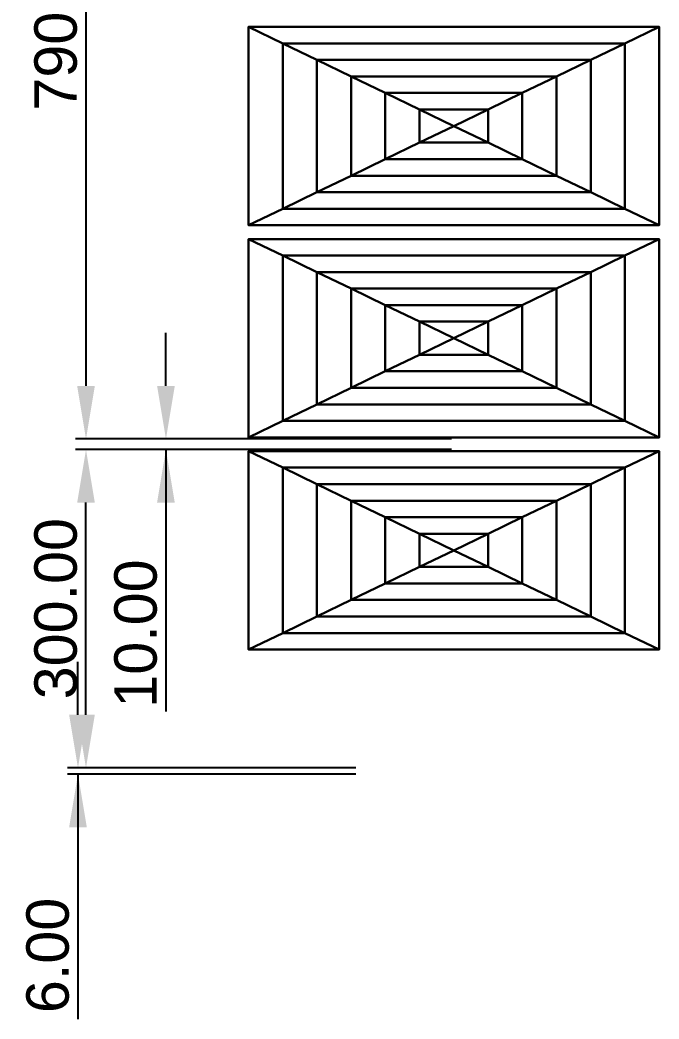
# Model space of a CAD drawing. Header units: millimetres. Extents: x -3476 to -2187, y 91 to 1832.
# Drawn here: x -3476 to -2874, y 91 to 1032 of the extents above; entities that cross this region are included whole.
import ezdxf

# ---------------------------------------------------------------- set-up
doc = ezdxf.new("R2010")
doc.units = ezdxf.units.MM
doc.layers.add('Default', color=7, linetype='Continuous')
doc.styles.add('Arial Regular', font='arial.ttf')
doc.dimstyles.new('Template Millimeter Small', dxfattribs={"dimscale": 10, "dimtxt": 4, "dimasz": 5, "dimexe": 1, "dimexo": 0.5, "dimgap": 0.8, "dimtad": 1, "dimtoh": 1, "dimzin": 1, "dimdsep": 46, "dimtxsty": 'Arial Regular', "dimcen": 2.5, "dimadec": 1, "dimazin": 1, "dimtfac": 1, "dimtdec": 4, "dimtix": 1, "dimtofl": 0, "dimtmove": 1, "dimatfit": 3, "dimldrblk": 'OPEN90', "dimfxl": 1, "dimtolj": 1, "dimtzin": 1, "dimarcsym": 0})

# ---------------------------------------------------------------- blocks, each defined once
blk = doc.blocks.new('*D6')
at = {"layer": 'Default', "color": 0, "lineweight": -2, "transparency": 16777216}
for p, q in [((-3069.21767736481, 1427.428201000615), (-3423.955673099335, 1427.428201000615)), ((-3413.955673099335, 1377.428201000615), (-3413.955673099335, 687.428201000467)), ((-3069.217677364817, 637.428201000467), (-3423.955673099335, 637.428201000467))]:
    blk.add_line(p, q, dxfattribs=at)
at = {"layer": 'Default', "color": 0, "transparency": 16777216}
for points in [[(-3405.622339766002, 1377.428201000615), (-3422.289006432669, 1377.428201000615), (-3413.955673099335, 1427.428201000615)], [(-3422.289006432669, 687.428201000467), (-3405.622339766002, 687.428201000467), (-3413.955673099335, 637.428201000467)]]:
    blk.add_solid(points, dxfattribs=at)
at = {"layer": 'Defpoints', "color": 0, "transparency": 16777216}
for p in [(-3064.21767736481, 1427.428201000615), (-3413.955673099335, 637.428201000467), (-3064.217677364817, 637.428201000467)]:
    blk.add_point(p, dxfattribs=at)
at = {"layer": 'Default', "color": 0, "transparency": 16777216, "insert": (-3442.375673099335, 1032.428201000541), "char_height": 40, "attachment_point": 5, "rotation": 90, "style": 'Arial Regular'}
blk.add_mtext('\\A1;790.00', dxfattribs=at)
blk = doc.blocks.new('*D7')
at = {"layer": 'Default', "color": 0, "lineweight": -2, "transparency": 16777216}
for p, q in [((-3069.21767736481, 627.428201000467), (-3423.955673099335, 627.428201000467)), ((-3413.955673099335, 377.4282010005191), (-3413.955673099335, 577.428201000467)), ((-3159.517792301063, 327.428201000519), (-3423.955673099335, 327.4282010005191))]:
    blk.add_line(p, q, dxfattribs=at)
at = {"layer": 'Default', "color": 0, "transparency": 16777216}
for points in [[(-3405.622339766002, 577.428201000467), (-3422.289006432669, 577.428201000467), (-3413.955673099335, 627.428201000467)], [(-3422.289006432669, 377.4282010005191), (-3405.622339766002, 377.4282010005191), (-3413.955673099335, 327.4282010005191)]]:
    blk.add_solid(points, dxfattribs=at)
at = {"layer": 'Defpoints', "color": 0, "transparency": 16777216}
for p in [(-3413.955673099335, 627.428201000467), (-3064.21767736481, 627.428201000467), (-3154.517792301063, 327.428201000519)]:
    blk.add_point(p, dxfattribs=at)
at = {"layer": 'Default', "color": 0, "transparency": 16777216, "insert": (-3442.375673099335, 477.428201000493), "char_height": 40, "attachment_point": 5, "rotation": 90, "style": 'Arial Regular'}
blk.add_mtext('\\A1;300.00', dxfattribs=at)
blk = doc.blocks.new('*D8')
at = {"layer": 'Default', "color": 0, "lineweight": -2, "transparency": 16777216}
for p, q in [((-3421.520890490639, 377.4282010005191), (-3421.520890490639, 427.4282010005191)), ((-3159.517792301063, 327.428201000519), (-3431.520890490639, 327.4282010005191)), ((-3159.517792301063, 321.428201000519), (-3431.520890490639, 321.4282010005191)), ((-3421.520890490639, 321.4282010005191), (-3421.520890490639, 90.5716951878785)), ((-3421.520890490639, 271.4282010005191), (-3421.520890490639, 221.4282010005191))]:
    blk.add_line(p, q, dxfattribs=at)
at = {"layer": 'Default', "color": 0, "transparency": 16777216}
for points in [[(-3429.854223823973, 377.4282010005191), (-3413.187557157306, 377.4282010005191), (-3421.520890490639, 327.4282010005191)], [(-3413.187557157306, 271.4282010005191), (-3429.854223823973, 271.4282010005191), (-3421.520890490639, 321.4282010005191)]]:
    blk.add_solid(points, dxfattribs=at)
at = {"layer": 'Defpoints', "color": 0, "transparency": 16777216}
for p in [(-3421.520890490639, 321.4282010005191), (-3154.517792301063, 327.428201000519), (-3154.517792301063, 321.428201000519)]:
    blk.add_point(p, dxfattribs=at)
at = {"layer": 'Default', "color": 0, "transparency": 16777216, "insert": (-3449.94089049064, 150.5116951878786), "char_height": 40, "attachment_point": 5, "rotation": 90, "style": 'Arial Regular'}
blk.add_mtext('\\A1;6.00', dxfattribs=at)
blk = doc.blocks.new('*D9')
at = {"layer": 'Default', "color": 0, "lineweight": -2, "transparency": 16777216}
for p, q in [((-3338.597722260369, 687.4282010004663), (-3338.597722260369, 737.4282010004663)), ((-3069.217677364803, 637.4282010004663), (-3348.597722260369, 637.4282010004663)), ((-3069.217677364817, 627.4282010004665), (-3348.597722260369, 627.4282010004665)), ((-3338.597722260369, 627.4282010004665), (-3338.597722260369, 380.5082010004664)), ((-3338.597722260369, 577.4282010004665), (-3338.597722260369, 527.4282010004665))]:
    blk.add_line(p, q, dxfattribs=at)
at = {"layer": 'Default', "color": 0, "transparency": 16777216}
for points in [[(-3346.931055593702, 687.4282010004663), (-3330.264388927035, 687.4282010004663), (-3338.597722260369, 637.4282010004663)], [(-3330.264388927035, 577.4282010004665), (-3346.931055593702, 577.4282010004665), (-3338.597722260369, 627.4282010004665)]]:
    blk.add_solid(points, dxfattribs=at)
at = {"layer": 'Defpoints', "color": 0, "transparency": 16777216}
for p in [(-3064.217677364803, 637.4282010004663), (-3338.597722260369, 627.4282010004665), (-3064.217677364817, 627.4282010004665)]:
    blk.add_point(p, dxfattribs=at)
at = {"layer": 'Default', "color": 0, "transparency": 16777216, "insert": (-3367.017722260369, 453.9682010004665), "char_height": 40, "attachment_point": 5, "rotation": 90, "style": 'Arial Regular'}
blk.add_mtext('\\A1;10.00', dxfattribs=at)

msp = doc.modelspace()

# ---------------------------------------------------------------- dimensions: what is measured, and where the dimension line sits
at = {"layer": 'Default'}
for base, p1, p2, picture, middle in [((-3413.955673099335, 637.428201000467, 714.2167910606171), (-3064.21767736481, 1427.428201000615, 714.2167910606171), (-3064.217677364817, 637.428201000467, 714.2167910606171), '*D6', (-3442.375673099335, 1032.428201000541, 714.2167910606171)), ((-3413.955673099335, 627.428201000467, 706.5882285089019), (-3154.517792301063, 327.428201000519, 706.5882285089019), (-3064.21767736481, 627.428201000467, 706.5882285089019), '*D7', (-3442.375673099335, 477.428201000493, 706.5882285089019))]:
    dim = msp.add_linear_dim(base=base, p1=p1, p2=p2, angle=90, dimstyle='Template Millimeter Small', override={"dimscale": 10, "dimtxt": 4, "dimasz": 5, "dimexe": 1, "dimexo": 0.5, "dimgap": 0.8, "dimtad": 1, "dimtih": 0, "dimtoh": 0, "dimdec": 2, "dimzin": 1, "dimtxsty": 'Arial Regular', "dimsah": 0, "dimcen": 2.5, "dimadec": 1, "dimazin": 1, "dimtix": 0, "dimtmove": 0, "dimtzin": 1}, dxfattribs=at)
    dim.commit()
    dim.dimension.update_dxf_attribs({"geometry": picture, "text_midpoint": middle})
for base, p1, p2, picture, middle in [((-3338.597722260369, 627.4282010004665, 714.2167910606627), (-3064.217677364803, 637.4282010004663, 714.2167910606627), (-3064.217677364817, 627.4282010004665, 714.2167910606627), '*D9', (-3338.597722260369, 453.9682010004665, 714.2167910606627)), ((-3421.520890490639, 321.4282010005191, 706.5882285089019), (-3154.517792301063, 327.428201000519, 706.5882285089019), (-3154.517792301063, 321.428201000519, 706.5882285089019), '*D8', (-3421.520890490639, 150.5116951878786, 706.5882285089019))]:
    dim = msp.add_linear_dim(base=base, p1=p1, p2=p2, angle=90, dimstyle='Template Millimeter Small', override={"dimscale": 10, "dimtxt": 4, "dimasz": 5, "dimexe": 1, "dimexo": 0.5, "dimgap": 0.8, "dimtad": 1, "dimtih": 0, "dimtoh": 0, "dimdec": 2, "dimzin": 1, "dimtxsty": 'Arial Regular', "dimsah": 0, "dimcen": 2.5, "dimadec": 1, "dimazin": 1, "dimtix": 0, "dimtmove": 0, "dimtzin": 1}, dxfattribs=at)
    dim.commit()
    dim.dimension.update_dxf_attribs({"geometry": picture, "text_midpoint": middle, "dimtype": 160})

# ---------------------------------------------------------------- meshes
mesh = msp.add_polyface(dxfattribs=at)
corners = [(-3067.189849352493, 932.4277010732385, 691.6422596857833), (-3099.471171510144, 948.0285000973381, 691.7023828261176), (-3131.747972427336, 963.62711411292, 692.3054322216219), (-3164.012850146391, 979.2199659290163, 693.4512695764813), (-3196.258405443958, 994.803479676104, 695.139632118701), (-3228.477243527857, 1010.374081626114, 697.3701326603284), (-3260.661975732888, 1025.928201012026, 700.1422596863003), (-3067.189849351897, 932.4277010729402, 691.6422596857833), (-3034.90852719461, 948.0285000968615, 691.7023828261104), (-3002.631726277788, 963.6271141122579, 692.3054322215853), (-2970.366848559104, 979.219965928176, 693.4512695764008), (-2938.121293261895, 994.8034796750853, 695.1396321185696), (-2905.902455178359, 1010.374081624916, 697.3701326601388), (-2873.717722973699, 1025.92820101064, 700.1422596860305)]
mesh.append_faces([[corners[k] for k in face] for face in [(0, 7, 8, 1), (1, 8, 9, 2), (2, 9, 10, 3), (3, 10, 11, 4), (4, 11, 12, 5), (5, 12, 13, 6)]])
mesh = msp.add_polyface(dxfattribs=at)
corners = [(-3067.189849352493, 932.4277010732385, 691.6422596857833), (-3099.471171510144, 948.0285000973381, 691.7023828261176), (-3131.747972427336, 963.62711411292, 692.3054322216219), (-3164.012850146391, 979.2199659290163, 693.4512695764813), (-3196.258405443958, 994.803479676104, 695.139632118701), (-3228.477243527857, 1010.374081626114, 697.3701326603284), (-3260.661975732888, 1025.928201012026, 700.1422596863003), (-3067.189849350136, 932.428700939161, 691.6422596857979), (-3099.471171508107, 916.8279019149122, 691.7023828260958), (-3131.747972425619, 901.2292878991811, 692.305432221578), (-3164.012850144994, 885.6364360829357, 693.4512695764231), (-3196.258405442888, 870.0529223356989, 695.1396321186355), (-3228.477243527101, 854.4823203855431, 697.3701326602775), (-3260.661975732437, 838.9282009994895, 700.1422596862565)]
mesh.append_faces([[corners[k] for k in face] for face in [(0, 7, 8, 1), (1, 8, 9, 2), (2, 9, 10, 3), (3, 10, 11, 4), (4, 11, 12, 5), (5, 12, 13, 6)]])
mesh = msp.add_polyface(dxfattribs=at)
corners = [(-3067.189803739748, 932.4287009394229, 721.642259685739), (-3099.471125897428, 916.8279019153197, 721.5821365454483), (-3131.747926814642, 901.2292878997268, 720.9790871499952), (-3164.012804533719, 885.6364360836196, 719.8332497951797), (-3196.258359831321, 870.0529223365211, 718.1448872530109), (-3228.47719791525, 854.4823203865035, 715.9143867114199), (-3260.661930120303, 838.9282010005882, 713.1422596854991), (-3067.189803741989, 932.4277010729402, 721.6422596857535), (-3099.471125899276, 948.0285000968652, 721.5821365454265), (-3131.747926816097, 963.6271141122652, 720.9790871499515), (-3164.012804534781, 979.2199659281869, 719.8332497951358), (-3196.258359831976, 994.8034796750999, 718.144887252967), (-3228.477197915519, 1010.374081624936, 715.9143867113978), (-3260.661930120172, 1025.928201010665, 713.1422596855061)]
mesh.append_faces([[corners[k] for k in face] for face in [(0, 7, 8, 1), (1, 8, 9, 2), (2, 9, 10, 3), (3, 10, 11, 4), (4, 11, 12, 5), (5, 12, 13, 6)]])
mesh = msp.add_polyface(dxfattribs=at)
corners = [(-3067.189803741392, 932.4277010732385, 721.6422596857535), (-3034.908481583741, 948.0285000973345, 721.5821365454192), (-3002.631680666542, 963.6271141129127, 720.9790871499151), (-2970.366802947494, 979.2199659290054, 719.8332497950557), (-2938.12124764992, 994.8034796760894, 718.144887252836), (-2905.902409566013, 1010.374081626094, 715.9143867112086), (-2873.71767736099, 1025.928201012, 713.1422596852369), (-3067.189803741989, 932.4277010729402, 721.6422596857535), (-3099.471125899276, 948.0285000968652, 721.5821365454265), (-3131.747926816097, 963.6271141122652, 720.9790871499515), (-3164.012804534781, 979.2199659281869, 719.8332497951358), (-3196.258359831976, 994.8034796750999, 718.144887252967), (-3228.477197915519, 1010.374081624936, 715.9143867113978), (-3260.661930120172, 1025.928201010665, 713.1422596855061)]
mesh.append_faces([[corners[k] for k in face] for face in [(0, 7, 8, 1), (1, 8, 9, 2), (2, 9, 10, 3), (3, 10, 11, 4), (4, 11, 12, 5), (5, 12, 13, 6)]])
mesh = msp.add_polyface(dxfattribs=at)
corners = [(-3067.189849354138, 932.4287009394229, 691.6422596857979), (-3034.908527196458, 916.827901915316, 691.7023828260885), (-3002.631726279251, 901.2292878997196, 692.3054322215414), (-2970.366848560167, 885.6364360836087, 693.4512695763572), (-2938.121293262564, 870.0529223365065, 695.1396321185259), (-2905.902455178642, 854.4823203864835, 697.370132660117), (-2873.71772297359, 838.9282010005627, 700.1422596860375), (-3067.189849351897, 932.4277010729402, 691.6422596857833), (-3034.90852719461, 948.0285000968615, 691.7023828261104), (-3002.631726277788, 963.6271141122579, 692.3054322215853), (-2970.366848559104, 979.219965928176, 693.4512695764008), (-2938.121293261895, 994.8034796750853, 695.1396321185696), (-2905.902455178359, 1010.374081624916, 697.3701326601388), (-2873.717722973699, 1025.92820101064, 700.1422596860305)]
mesh.append_faces([[corners[k] for k in face] for face in [(0, 7, 8, 1), (1, 8, 9, 2), (2, 9, 10, 3), (3, 10, 11, 4), (4, 11, 12, 5), (5, 12, 13, 6)]])
mesh = msp.add_polyface(dxfattribs=at)
corners = [(-3067.189803741392, 932.4277010732385, 721.6422596857535), (-3034.908481583741, 948.0285000973345, 721.5821365454192), (-3002.631680666542, 963.6271141129127, 720.9790871499151), (-2970.366802947494, 979.2199659290054, 719.8332497950557), (-2938.12124764992, 994.8034796760894, 718.144887252836), (-2905.902409566013, 1010.374081626094, 715.9143867112086), (-2873.71767736099, 1025.928201012, 713.1422596852369), (-3067.18980374375, 932.428700939161, 721.642259685739), (-3034.908481585779, 916.8279019149086, 721.582136545441), (-3002.631680668273, 901.2292878991739, 720.979087149959), (-2970.366802948891, 885.6364360829248, 719.8332497951142), (-2938.121247651012, 870.0529223356843, 718.1448872529018), (-2905.902409566792, 854.482320385523, 715.9143867112598), (-2873.717677361463, 838.928200999464, 713.1422596852808)]
mesh.append_faces([[corners[k] for k in face] for face in [(0, 7, 8, 1), (1, 8, 9, 2), (2, 9, 10, 3), (3, 10, 11, 4), (4, 11, 12, 5), (5, 12, 13, 6)]])
mesh = msp.add_polyface(dxfattribs=at)
corners = [(-3067.189849350136, 932.428700939161, 691.6422596857979), (-3099.471171508107, 916.8279019149122, 691.7023828260958), (-3131.747972425619, 901.2292878991811, 692.305432221578), (-3164.012850144994, 885.6364360829357, 693.4512695764231), (-3196.258405442888, 870.0529223356989, 695.1396321186355), (-3228.477243527101, 854.4823203855431, 697.3701326602775), (-3260.661975732437, 838.9282009994895, 700.1422596862565), (-3067.189849354138, 932.4287009394229, 691.6422596857979), (-3034.908527196458, 916.827901915316, 691.7023828260885), (-3002.631726279251, 901.2292878997196, 692.3054322215414), (-2970.366848560167, 885.6364360836087, 693.4512695763572), (-2938.121293262564, 870.0529223365065, 695.1396321185259), (-2905.902455178642, 854.4823203864835, 697.370132660117), (-2873.71772297359, 838.9282010005627, 700.1422596860375)]
mesh.append_faces([[corners[k] for k in face] for face in [(0, 7, 8, 1), (1, 8, 9, 2), (2, 9, 10, 3), (3, 10, 11, 4), (4, 11, 12, 5), (5, 12, 13, 6)]])
mesh = msp.add_polyface(dxfattribs=at)
corners = [(-3067.18980374375, 932.428700939161, 721.642259685739), (-3034.908481585779, 916.8279019149086, 721.582136545441), (-3002.631680668273, 901.2292878991739, 720.979087149959), (-2970.366802948891, 885.6364360829248, 719.8332497951142), (-2938.121247651012, 870.0529223356843, 718.1448872529018), (-2905.902409566792, 854.482320385523, 715.9143867112598), (-2873.717677361463, 838.928200999464, 713.1422596852808), (-3067.189803739748, 932.4287009394229, 721.642259685739), (-3099.471125897428, 916.8279019153197, 721.5821365454483), (-3131.747926814642, 901.2292878997268, 720.9790871499952), (-3164.012804533719, 885.6364360836196, 719.8332497951797), (-3196.258359831321, 870.0529223365211, 718.1448872530109), (-3228.47719791525, 854.4823203865035, 715.9143867114199), (-3260.661930120303, 838.9282010005882, 713.1422596854991)]
mesh.append_faces([[corners[k] for k in face] for face in [(0, 7, 8, 1), (1, 8, 9, 2), (2, 9, 10, 3), (3, 10, 11, 4), (4, 11, 12, 5), (5, 12, 13, 6)]])
mesh = msp.add_polyface(dxfattribs=at)
corners = [(-3067.189849352508, 732.4277010725473, 691.6422596857833), (-3099.471171510158, 748.0285000966469, 691.7023828261179), (-3131.747972427343, 763.6271141122288, 692.3054322216219), (-3164.012850146406, 779.2199659283251, 693.4512695764813), (-3196.258405443965, 794.8034796754127, 695.139632118701), (-3228.477243527872, 810.3740816254231, 697.3701326603284), (-3260.661975732895, 825.9282010113347, 700.1422596863003), (-3067.189849351911, 732.427701072249, 691.6422596857833), (-3034.908527194624, 748.0285000961703, 691.7023828261104), (-3002.631726277803, 763.6271141115667, 692.3054322215851), (-2970.366848559112, 779.2199659274847, 693.4512695764008), (-2938.121293261909, 794.8034796743941, 695.1396321185696), (-2905.902455178366, 810.3740816242243, 697.3701326601388), (-2873.717722973714, 825.9282010099487, 700.1422596860305)]
mesh.append_faces([[corners[k] for k in face] for face in [(0, 7, 8, 1), (1, 8, 9, 2), (2, 9, 10, 3), (3, 10, 11, 4), (4, 11, 12, 5), (5, 12, 13, 6)]])
mesh = msp.add_polyface(dxfattribs=at)
corners = [(-3067.189849352508, 732.4277010725473, 691.6422596857833), (-3099.471171510158, 748.0285000966469, 691.7023828261179), (-3131.747972427343, 763.6271141122288, 692.3054322216219), (-3164.012850146406, 779.2199659283251, 693.4512695764813), (-3196.258405443965, 794.8034796754127, 695.139632118701), (-3228.477243527872, 810.3740816254231, 697.3701326603284), (-3260.661975732895, 825.9282010113347, 700.1422596863003), (-3067.18984935015, 732.4287009384698, 691.6422596857979), (-3099.471171508121, 716.827901914221, 691.7023828260958), (-3131.747972425626, 701.2292878984899, 692.305432221578), (-3164.012850145009, 685.6364360822445, 693.4512695764231), (-3196.258405442895, 670.0529223350077, 695.1396321186355), (-3228.477243527115, 654.4823203848518, 697.3701326602775), (-3260.661975732452, 638.9282009987983, 700.1422596862565)]
mesh.append_faces([[corners[k] for k in face] for face in [(0, 7, 8, 1), (1, 8, 9, 2), (2, 9, 10, 3), (3, 10, 11, 4), (4, 11, 12, 5), (5, 12, 13, 6)]])
mesh = msp.add_polyface(dxfattribs=at)
corners = [(-3067.189803739762, 732.4287009387317, 721.6422596857392), (-3099.471125897442, 716.8279019146285, 721.5821365454485), (-3131.747926814656, 701.2292878990356, 720.9790871499954), (-3164.012804533733, 685.6364360829284, 719.8332497951797), (-3196.258359831336, 670.0529223358299, 718.1448872530109), (-3228.477197915257, 654.4823203858123, 715.9143867114199), (-3260.661930120317, 638.928200999897, 713.1422596854991), (-3067.189803741996, 732.427701072249, 721.6422596857537), (-3099.471125899283, 748.028500096174, 721.5821365454267), (-3131.747926816097, 763.627114111574, 720.9790871499517), (-3164.012804534796, 779.2199659274957, 719.833249795136), (-3196.258359831991, 794.8034796744087, 718.1448872529672), (-3228.477197915534, 810.3740816242444, 715.914386711398), (-3260.661930120186, 825.9282010099741, 713.1422596855064)]
mesh.append_faces([[corners[k] for k in face] for face in [(0, 7, 8, 1), (1, 8, 9, 2), (2, 9, 10, 3), (3, 10, 11, 4), (4, 11, 12, 5), (5, 12, 13, 6)]])
mesh = msp.add_polyface(dxfattribs=at)
corners = [(-3067.189803741399, 732.4277010725473, 721.6422596857537), (-3034.908481583749, 748.0285000966433, 721.5821365454194), (-3002.631680666556, 763.6271141122215, 720.9790871499154), (-2970.366802947508, 779.2199659283142, 719.833249795056), (-2938.121247649935, 794.8034796753982, 718.1448872528363), (-2905.902409566028, 810.374081625403, 715.9143867112089), (-2873.717677360997, 825.9282010113093, 713.1422596852371), (-3067.189803741996, 732.427701072249, 721.6422596857537), (-3099.471125899283, 748.028500096174, 721.5821365454267), (-3131.747926816097, 763.627114111574, 720.9790871499517), (-3164.012804534796, 779.2199659274957, 719.833249795136), (-3196.258359831991, 794.8034796744087, 718.1448872529672), (-3228.477197915534, 810.3740816242444, 715.914386711398), (-3260.661930120186, 825.9282010099741, 713.1422596855064)]
mesh.append_faces([[corners[k] for k in face] for face in [(0, 7, 8, 1), (1, 8, 9, 2), (2, 9, 10, 3), (3, 10, 11, 4), (4, 11, 12, 5), (5, 12, 13, 6)]])
mesh = msp.add_polyface(dxfattribs=at)
corners = [(-3067.189849354152, 732.4287009387317, 691.6422596857979), (-3034.908527196472, 716.8279019146248, 691.7023828260885), (-3002.631726279258, 701.2292878990283, 692.3054322215414), (-2970.366848560181, 685.6364360829175, 693.4512695763572), (-2938.121293262579, 670.0529223358153, 695.1396321185259), (-2905.902455178657, 654.4823203857923, 697.370132660117), (-2873.717722973597, 638.9282009998715, 700.1422596860377), (-3067.189849351911, 732.427701072249, 691.6422596857833), (-3034.908527194624, 748.0285000961703, 691.7023828261104), (-3002.631726277803, 763.6271141115667, 692.3054322215851), (-2970.366848559112, 779.2199659274847, 693.4512695764008), (-2938.121293261909, 794.8034796743941, 695.1396321185696), (-2905.902455178366, 810.3740816242243, 697.3701326601388), (-2873.717722973714, 825.9282010099487, 700.1422596860305)]
mesh.append_faces([[corners[k] for k in face] for face in [(0, 7, 8, 1), (1, 8, 9, 2), (2, 9, 10, 3), (3, 10, 11, 4), (4, 11, 12, 5), (5, 12, 13, 6)]])
mesh = msp.add_polyface(dxfattribs=at)
corners = [(-3067.189803741399, 732.4277010725473, 721.6422596857537), (-3034.908481583749, 748.0285000966433, 721.5821365454194), (-3002.631680666556, 763.6271141122215, 720.9790871499154), (-2970.366802947508, 779.2199659283142, 719.833249795056), (-2938.121247649935, 794.8034796753982, 718.1448872528363), (-2905.902409566028, 810.374081625403, 715.9143867112089), (-2873.717677360997, 825.9282010113093, 713.1422596852371), (-3067.189803743757, 732.4287009384698, 721.6422596857392), (-3034.908481585793, 716.8279019142174, 721.5821365454412), (-3002.631680668288, 701.2292878984827, 720.979087149959), (-2970.366802948905, 685.6364360822336, 719.8332497951142), (-2938.121247651026, 670.0529223349931, 718.1448872529018), (-2905.902409566799, 654.4823203848318, 715.91438671126), (-2873.71767736147, 638.9282009987728, 713.142259685281)]
mesh.append_faces([[corners[k] for k in face] for face in [(0, 7, 8, 1), (1, 8, 9, 2), (2, 9, 10, 3), (3, 10, 11, 4), (4, 11, 12, 5), (5, 12, 13, 6)]])
mesh = msp.add_polyface(dxfattribs=at)
corners = [(-3067.18984935015, 732.4287009384698, 691.6422596857979), (-3099.471171508121, 716.827901914221, 691.7023828260958), (-3131.747972425626, 701.2292878984899, 692.305432221578), (-3164.012850145009, 685.6364360822445, 693.4512695764231), (-3196.258405442895, 670.0529223350077, 695.1396321186355), (-3228.477243527115, 654.4823203848518, 697.3701326602775), (-3260.661975732452, 638.9282009987983, 700.1422596862565), (-3067.189849354152, 732.4287009387317, 691.6422596857979), (-3034.908527196472, 716.8279019146248, 691.7023828260885), (-3002.631726279258, 701.2292878990283, 692.3054322215414), (-2970.366848560181, 685.6364360829175, 693.4512695763572), (-2938.121293262579, 670.0529223358153, 695.1396321185259), (-2905.902455178657, 654.4823203857923, 697.370132660117), (-2873.717722973597, 638.9282009998715, 700.1422596860377)]
mesh.append_faces([[corners[k] for k in face] for face in [(0, 7, 8, 1), (1, 8, 9, 2), (2, 9, 10, 3), (3, 10, 11, 4), (4, 11, 12, 5), (5, 12, 13, 6)]])
mesh = msp.add_polyface(dxfattribs=at)
corners = [(-3067.189803743757, 732.4287009384698, 721.6422596857392), (-3034.908481585793, 716.8279019142174, 721.5821365454412), (-3002.631680668288, 701.2292878984827, 720.979087149959), (-2970.366802948905, 685.6364360822336, 719.8332497951142), (-2938.121247651026, 670.0529223349931, 718.1448872529018), (-2905.902409566799, 654.4823203848318, 715.91438671126), (-2873.71767736147, 638.9282009987728, 713.142259685281), (-3067.189803739762, 732.4287009387317, 721.6422596857392), (-3099.471125897442, 716.8279019146285, 721.5821365454485), (-3131.747926814656, 701.2292878990356, 720.9790871499954), (-3164.012804533733, 685.6364360829284, 719.8332497951797), (-3196.258359831336, 670.0529223358299, 718.1448872530109), (-3228.477197915257, 654.4823203858123, 715.9143867114199), (-3260.661930120317, 638.928200999897, 713.1422596854991)]
mesh.append_faces([[corners[k] for k in face] for face in [(0, 7, 8, 1), (1, 8, 9, 2), (2, 9, 10, 3), (3, 10, 11, 4), (4, 11, 12, 5), (5, 12, 13, 6)]])
mesh = msp.add_polyface(dxfattribs=at)
corners = [(-3067.189849352522, 532.4277010725473, 691.6422596857833), (-3099.471171510173, 548.0285000966469, 691.7023828261179), (-3131.747972427358, 563.6271141122288, 692.3054322216219), (-3164.012850146421, 579.2199659283251, 693.4512695764813), (-3196.258405443987, 594.8034796754127, 695.139632118701), (-3228.477243527886, 610.3740816254231, 697.3701326603286), (-3260.661975732917, 625.9282010113347, 700.1422596863001), (-3067.189849351926, 532.427701072249, 691.6422596857833), (-3034.908527194639, 548.0285000961703, 691.7023828261104), (-3002.631726277818, 563.6271141115667, 692.3054322215853), (-2970.366848559133, 579.2199659274847, 693.4512695764008), (-2938.121293261924, 594.8034796743941, 695.1396321185696), (-2905.902455178388, 610.3740816242243, 697.3701326601388), (-2873.717722973728, 625.9282010099487, 700.1422596860305)]
mesh.append_faces([[corners[k] for k in face] for face in [(0, 7, 8, 1), (1, 8, 9, 2), (2, 9, 10, 3), (3, 10, 11, 4), (4, 11, 12, 5), (5, 12, 13, 6)]])
mesh = msp.add_polyface(dxfattribs=at)
corners = [(-3067.189849352522, 532.4277010725473, 691.6422596857833), (-3099.471171510173, 548.0285000966469, 691.7023828261179), (-3131.747972427358, 563.6271141122288, 692.3054322216219), (-3164.012850146421, 579.2199659283251, 693.4512695764813), (-3196.258405443987, 594.8034796754127, 695.139632118701), (-3228.477243527886, 610.3740816254231, 697.3701326603286), (-3260.661975732917, 625.9282010113347, 700.1422596863001), (-3067.189849350165, 532.4287009384698, 691.6422596857979), (-3099.471171508136, 516.827901914221, 691.7023828260958), (-3131.747972425641, 501.2292878984899, 692.3054322215783), (-3164.012850145024, 485.6364360822445, 693.4512695764231), (-3196.25840544291, 470.0529223350077, 695.1396321186355), (-3228.47724352713, 454.4823203848518, 697.3701326602775), (-3260.661975732466, 438.9282009987983, 700.1422596862565)]
mesh.append_faces([[corners[k] for k in face] for face in [(0, 7, 8, 1), (1, 8, 9, 2), (2, 9, 10, 3), (3, 10, 11, 4), (4, 11, 12, 5), (5, 12, 13, 6)]])
mesh = msp.add_polyface(dxfattribs=at)
corners = [(-3067.189803739777, 532.4287009387317, 721.6422596857392), (-3099.471125897457, 516.8279019146285, 721.5821365454485), (-3131.747926814671, 501.2292878990356, 720.9790871499954), (-3164.012804533748, 485.6364360829284, 719.8332497951797), (-3196.25835983135, 470.0529223358299, 718.1448872530109), (-3228.477197915279, 454.4823203858123, 715.9143867114199), (-3260.661930120332, 438.9282009998969, 713.1422596854991), (-3067.189803742018, 532.427701072249, 721.6422596857537), (-3099.471125899305, 548.028500096174, 721.5821365454267), (-3131.747926816119, 563.627114111574, 720.9790871499517), (-3164.01280453481, 579.2199659274957, 719.833249795136), (-3196.258359832005, 594.8034796744087, 718.1448872529672), (-3228.477197915548, 610.3740816242444, 715.914386711398), (-3260.661930120201, 625.9282010099741, 713.1422596855061)]
mesh.append_faces([[corners[k] for k in face] for face in [(0, 7, 8, 1), (1, 8, 9, 2), (2, 9, 10, 3), (3, 10, 11, 4), (4, 11, 12, 5), (5, 12, 13, 6)]])
mesh = msp.add_polyface(dxfattribs=at)
corners = [(-3067.189803741421, 532.4277010725473, 721.6422596857537), (-3034.90848158377, 548.0285000966433, 721.5821365454194), (-3002.631680666571, 563.6271141122215, 720.9790871499154), (-2970.366802947523, 579.2199659283142, 719.833249795056), (-2938.12124764995, 594.8034796753982, 718.1448872528363), (-2905.902409566042, 610.374081625403, 715.9143867112089), (-2873.717677361019, 625.9282010113093, 713.1422596852371), (-3067.189803742018, 532.427701072249, 721.6422596857537), (-3099.471125899305, 548.028500096174, 721.5821365454267), (-3131.747926816119, 563.627114111574, 720.9790871499517), (-3164.01280453481, 579.2199659274957, 719.833249795136), (-3196.258359832005, 594.8034796744087, 718.1448872529672), (-3228.477197915548, 610.3740816242444, 715.914386711398), (-3260.661930120201, 625.9282010099741, 713.1422596855061)]
mesh.append_faces([[corners[k] for k in face] for face in [(0, 7, 8, 1), (1, 8, 9, 2), (2, 9, 10, 3), (3, 10, 11, 4), (4, 11, 12, 5), (5, 12, 13, 6)]])
mesh = msp.add_polyface(dxfattribs=at)
corners = [(-3067.189849354167, 532.4287009387317, 691.6422596857979), (-3034.908527196487, 516.8279019146248, 691.7023828260883), (-3002.631726279273, 501.2292878990283, 692.3054322215414), (-2970.366848560196, 485.6364360829175, 693.4512695763572), (-2938.121293262593, 470.0529223358153, 695.1396321185259), (-2905.902455178672, 454.4823203857923, 697.370132660117), (-2873.717722973612, 438.9282009998715, 700.1422596860375), (-3067.189849351926, 532.427701072249, 691.6422596857833), (-3034.908527194639, 548.0285000961703, 691.7023828261104), (-3002.631726277818, 563.6271141115667, 692.3054322215853), (-2970.366848559133, 579.2199659274847, 693.4512695764008), (-2938.121293261924, 594.8034796743941, 695.1396321185696), (-2905.902455178388, 610.3740816242243, 697.3701326601388), (-2873.717722973728, 625.9282010099487, 700.1422596860305)]
mesh.append_faces([[corners[k] for k in face] for face in [(0, 7, 8, 1), (1, 8, 9, 2), (2, 9, 10, 3), (3, 10, 11, 4), (4, 11, 12, 5), (5, 12, 13, 6)]])
mesh = msp.add_polyface(dxfattribs=at)
corners = [(-3067.189803741421, 532.4277010725473, 721.6422596857537), (-3034.90848158377, 548.0285000966433, 721.5821365454194), (-3002.631680666571, 563.6271141122215, 720.9790871499154), (-2970.366802947523, 579.2199659283142, 719.833249795056), (-2938.12124764995, 594.8034796753982, 718.1448872528363), (-2905.902409566042, 610.374081625403, 715.9143867112089), (-2873.717677361019, 625.9282010113093, 713.1422596852371), (-3067.189803743779, 532.4287009384698, 721.6422596857392), (-3034.908481585808, 516.8279019142174, 721.5821365454412), (-3002.631680668303, 501.2292878984827, 720.979087149959), (-2970.36680294892, 485.6364360822336, 719.8332497951142), (-2938.121247651041, 470.0529223349931, 718.1448872529018), (-2905.902409566821, 454.4823203848318, 715.9143867112598), (-2873.717677361485, 438.9282009987728, 713.1422596852808)]
mesh.append_faces([[corners[k] for k in face] for face in [(0, 7, 8, 1), (1, 8, 9, 2), (2, 9, 10, 3), (3, 10, 11, 4), (4, 11, 12, 5), (5, 12, 13, 6)]])
mesh = msp.add_polyface(dxfattribs=at)
corners = [(-3067.189849350165, 532.4287009384698, 691.6422596857979), (-3099.471171508136, 516.827901914221, 691.7023828260958), (-3131.747972425641, 501.2292878984899, 692.3054322215783), (-3164.012850145024, 485.6364360822445, 693.4512695764231), (-3196.25840544291, 470.0529223350077, 695.1396321186355), (-3228.47724352713, 454.4823203848518, 697.3701326602775), (-3260.661975732466, 438.9282009987983, 700.1422596862565), (-3067.189849354167, 532.4287009387317, 691.6422596857979), (-3034.908527196487, 516.8279019146248, 691.7023828260883), (-3002.631726279273, 501.2292878990283, 692.3054322215414), (-2970.366848560196, 485.6364360829175, 693.4512695763572), (-2938.121293262593, 470.0529223358153, 695.1396321185259), (-2905.902455178672, 454.4823203857923, 697.370132660117), (-2873.717722973612, 438.9282009998715, 700.1422596860375)]
mesh.append_faces([[corners[k] for k in face] for face in [(0, 7, 8, 1), (1, 8, 9, 2), (2, 9, 10, 3), (3, 10, 11, 4), (4, 11, 12, 5), (5, 12, 13, 6)]])
mesh = msp.add_polyface(dxfattribs=at)
corners = [(-3067.189803743779, 532.4287009384698, 721.6422596857392), (-3034.908481585808, 516.8279019142174, 721.5821365454412), (-3002.631680668303, 501.2292878984827, 720.979087149959), (-2970.36680294892, 485.6364360822336, 719.8332497951142), (-2938.121247651041, 470.0529223349931, 718.1448872529018), (-2905.902409566821, 454.4823203848318, 715.9143867112598), (-2873.717677361485, 438.9282009987728, 713.1422596852808), (-3067.189803739777, 532.4287009387317, 721.6422596857392), (-3099.471125897457, 516.8279019146285, 721.5821365454485), (-3131.747926814671, 501.2292878990356, 720.9790871499954), (-3164.012804533748, 485.6364360829284, 719.8332497951797), (-3196.25835983135, 470.0529223358299, 718.1448872530109), (-3228.477197915279, 454.4823203858123, 715.9143867114199), (-3260.661930120332, 438.9282009998969, 713.1422596854991)]
mesh.append_faces([[corners[k] for k in face] for face in [(0, 7, 8, 1), (1, 8, 9, 2), (2, 9, 10, 3), (3, 10, 11, 4), (4, 11, 12, 5), (5, 12, 13, 6)]])

doc.saveas('drawing.dxf')
